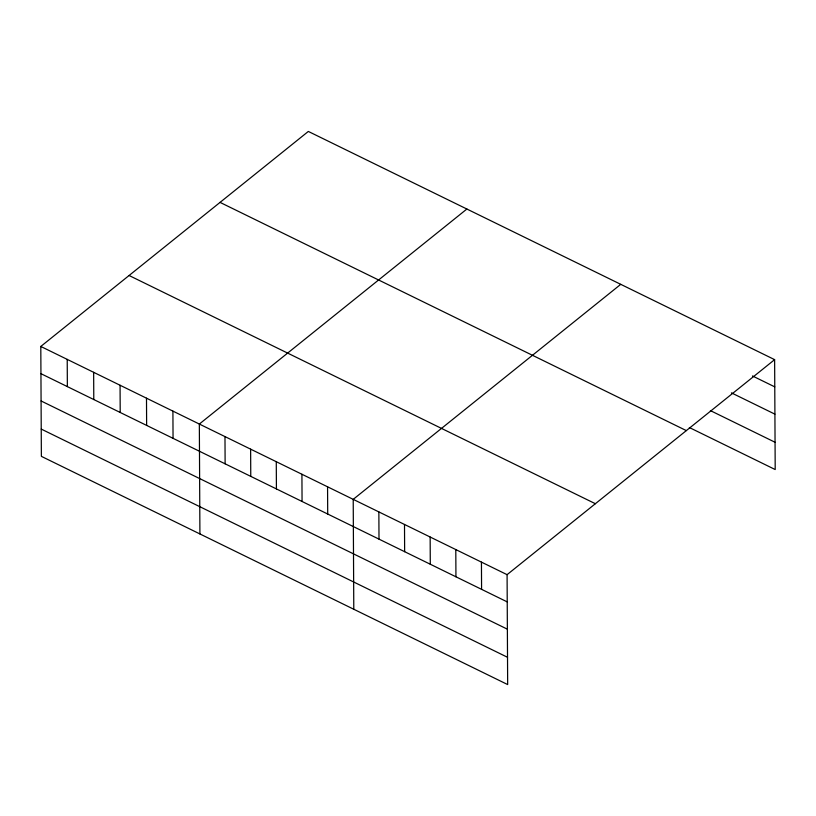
<?xml version="1.0" encoding="UTF-8"?>
<svg xmlns="http://www.w3.org/2000/svg" width="816" height="816" viewBox="0 0 816 816"><rect width="100%" height="100%" fill="white"/><g stroke="black" fill="none" stroke-linecap="round" stroke-linejoin="round"><path stroke-width="1.22" d="M774.629 359.642L507.083 574.668L507.664 684.563L41.371 456.358L40.8 346.453L308.336 131.437L774.629 359.642L775.2 469.547L689.347 427.523M466.874 209.029L199.339 424.055L199.91 533.95M620.752 284.335L353.216 499.361L353.787 609.256M752.464 375.952L774.772 386.866M731.422 392.863L774.914 414.151M710.389 410.601L775.057 442.262M220.055 202.388L686.338 430.603M129.091 275.502L595.374 503.717M40.8 346.453L507.083 574.668M40.943 373.677L507.226 601.892M41.086 400.962L507.368 629.177M41.228 429.073L507.521 657.288M481.44 562.122L481.583 589.336M455.797 549.566L455.94 576.79M430.154 537.02L430.287 564.233M404.501 524.464L404.644 551.687M378.859 511.918L379.001 539.131M327.563 486.805L327.706 514.029M301.92 474.259L302.063 501.473M276.277 461.703L276.42 488.927M250.624 449.157L250.767 476.371M224.981 436.601L225.124 463.825M172.91 411.121L173.053 438.335M146.492 398.188L146.635 425.401M120.064 385.254L120.207 412.478M93.646 372.32L93.789 399.544M67.218 359.387L67.361 386.611"/></g></svg>
